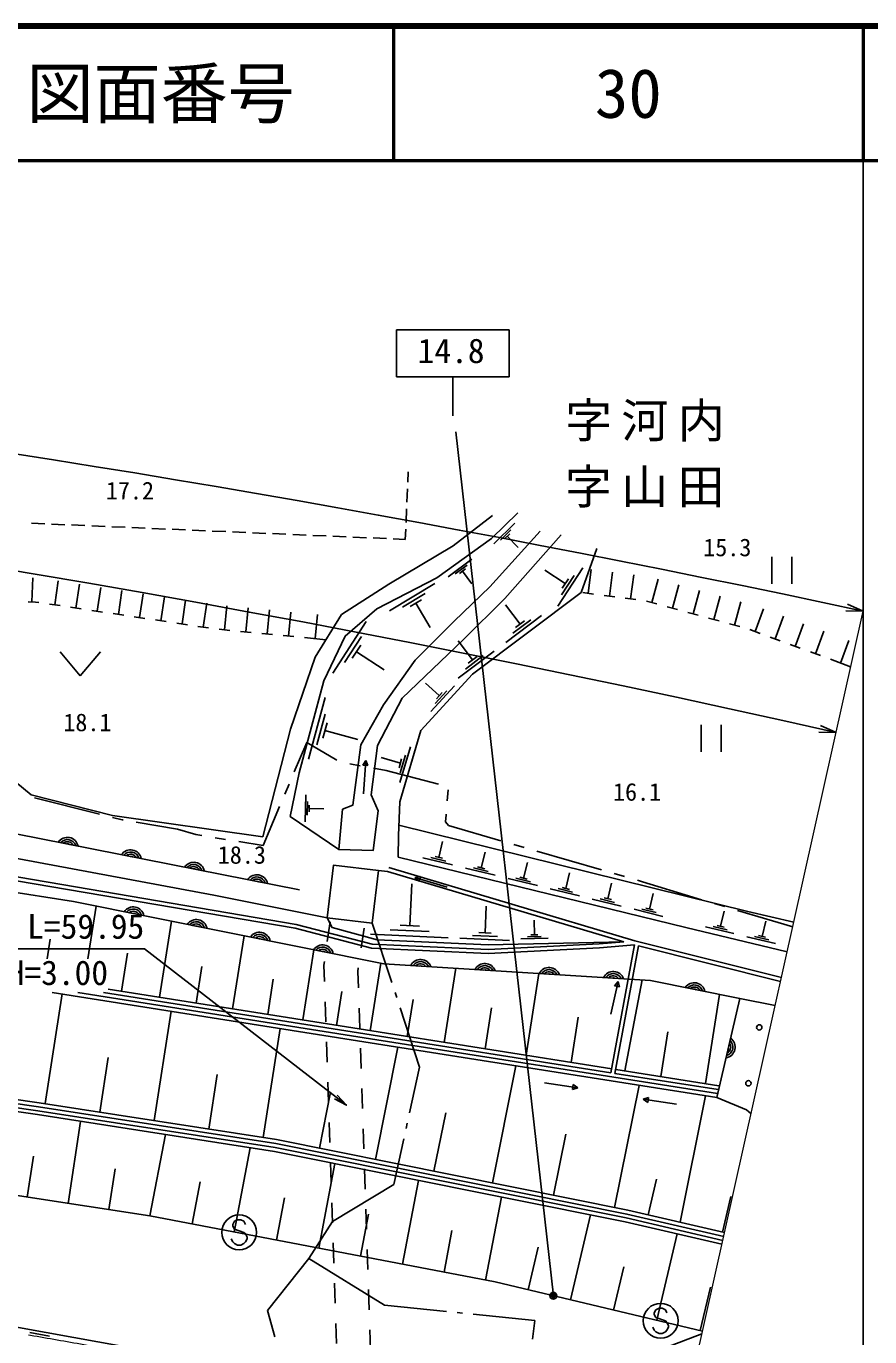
# Model space of a CAD drawing. Units: millimetres, scale not verified. Extents: x 40000 to 680000, y 20000 to 380000.
# Drawn here: x 516600 to 579500, y 282300 to 380000 of the extents above; entities that cross this region are included whole.
import ezdxf
from ezdxf.enums import TextEntityAlignment as Align

# ---------------------------------------------------------------- set-up
doc = ezdxf.new("R2010")
doc.units = ezdxf.units.MM
doc.header["$LTSCALE"] = 1000
doc.header["$PDMODE"] = 32
doc.header["$PDSIZE"] = 500
doc.linetypes.add('CHAIN', pattern=[18.5, 12, -1.5, 3.5, -1.5])
for name, color, linetype, lineweight in [('M-BGD', 7, 'Continuous', 25), ('M-BMK', 2, 'CHAIN', 13), ('M-BMK-HTXT', 7, 'Continuous', 13), ('M-BMK-ROW', 30, 'Continuous', 25), ('M-STR-STR1', 1, 'Continuous', 25), ('M-STR-STRC', 7, 'Continuous', 25), ('M-TTL', 2, 'Continuous', 140), ('M-TTL-BAND', 7, 'Continuous', 25), ('M-TTL-LINE', 7, 'Continuous', 50)]:
    doc.layers.add(name, color=color, linetype=linetype, lineweight=lineweight)
doc.layers.add('M-TTL-TXT', color=7, linetype='Continuous')
doc.styles.add('ＭＳ ゴシック', font='')
doc.styles.get('ＭＳ ゴシック').set_extended_font_data('MS Gothic')

# ---------------------------------------------------------------- blocks, each defined once
blk = doc.blocks.new('open_arrow')
at = {"color": 0, "linetype": 'Continuous', "lineweight": -2}
blk.add_lwpolyline([(7.5, 1.25), (0, 0), (7.5, -1.25)], dxfattribs=at)

msp = doc.modelspace()

# ---------------------------------------------------------------- linework, layer by layer
at = {"layer": 'M-BGD'}
for p, q in [((545048, 346011), (545081, 346780)), ((544983, 344513), (545026, 345512)), ((544919, 343014), (544962, 344013)), ((516987, 342946), (517986, 342903)), ((551466, 341407), (553031, 342958)), ((518485, 342881), (519484, 342838)), ((519984, 342817), (520983, 342774)), ((521483, 342752), (522482, 342709)), ((522981, 342688), (523980, 342645)), ((524480, 342623), (525479, 342580)), ((525978, 342559), (526977, 342516)), ((527477, 342494), (528476, 342451)), ((528976, 342430), (529975, 342387)), ((530474, 342365), (531473, 342322)), ((531973, 342301), (532972, 342258)), ((533471, 342236), (534471, 342193)), ((534970, 342172), (535969, 342129)), ((536469, 342107), (537468, 342064)), ((537967, 342043), (538966, 342000)), ((539466, 341978), (540465, 341935)), ((544864, 341746), (544897, 342515)), ((551960, 341690), (552743, 342466)), ((552259, 341780), (552651, 342168)), ((552455, 341974), (553282, 341139)), ((540965, 341914), (541964, 341871)), ((542463, 341849), (543462, 341806)), ((543962, 341785), (544864, 341746)), ((548067, 338955), (549834, 340272)), ((572198, 340433), (572198, 338433)), ((573698, 340433), (573698, 338433)), ((548596, 339167), (549480, 339825)), ((548905, 339213), (549347, 339542)), ((549126, 339378), (549828, 338435)), ((556792, 338454), (555268, 339454)), ((558111, 339632), (556235, 336775)), ((557452, 339043), (556513, 337614)), ((558495, 337724), (558730, 339509)), ((560081, 337515), (560316, 339300)), ((561668, 337306), (561903, 339091)), ((517023, 337087), (517100, 338885)), ((518725, 336862), (518992, 338642)), ((520307, 336625), (520574, 338405)), ((521889, 336387), (522156, 338167)), ((543680, 336420), (547065, 338456)), ((557027, 338811), (556557, 338096)), ((563241, 337035), (563716, 338771)), ((564785, 336613), (565259, 338349)), ((517305, 337075), (516741, 337099)), ((517538, 337040), (517305, 337075)), ((523472, 336150), (523739, 337930)), ((525054, 335913), (525321, 337693)), ((526636, 335676), (526903, 337456)), ((528219, 335438), (528486, 337219)), ((544662, 336703), (546354, 337722)), ((545221, 336732), (546067, 337241)), ((558892, 337672), (558098, 337777)), ((560478, 337463), (559685, 337568)), ((562064, 337254), (561271, 337359)), ((563627, 336929), (562855, 337140)), ((566328, 336191), (566803, 337927)), ((567871, 335768), (568346, 337505)), ((569414, 335346), (569889, 337083)), ((519120, 336803), (518329, 336921)), ((520703, 336565), (519912, 336684)), ((522285, 336328), (521494, 336447)), ((523867, 336091), (523076, 336209)), ((529801, 335201), (530068, 336981)), ((531388, 335002), (531562, 336794)), ((532981, 334848), (533154, 336639)), ((534573, 334693), (534747, 336485)), ((536166, 334539), (536339, 336330)), ((538156, 334346), (538330, 336137)), ((545644, 336987), (546730, 335182)), ((553422, 335426), (552349, 336854)), ((565170, 336507), (564399, 336718)), ((566714, 336085), (565942, 336296)), ((570943, 334877), (571564, 336566)), ((525450, 335854), (524658, 335972)), ((527032, 335616), (526241, 335735)), ((528614, 335379), (527823, 335498)), ((530197, 335142), (529405, 335261)), ((539462, 331762), (541960, 335632)), ((555030, 336075), (552352, 334062)), ((554226, 335750), (552887, 334744)), ((553757, 335677), (553088, 335174)), ((568257, 335663), (567485, 335874)), ((569800, 335241), (569029, 335452)), ((572444, 334324), (573066, 336013)), ((573945, 333771), (574567, 335460)), ((531786, 334964), (530990, 335041)), ((533379, 334809), (532582, 334886)), ((534971, 334655), (534175, 334732)), ((536564, 334500), (535767, 334577)), ((538953, 334268), (537360, 334423)), ((540344, 332563), (541593, 334498)), ((549879, 332763), (548806, 334191)), ((571318, 334738), (570567, 335015)), ((572819, 334186), (572069, 334462)), ((575447, 333218), (576069, 334907)), ((577324, 332527), (577946, 334216)), ((519132, 333361), (520632, 331561)), ((520632, 331561), (522132, 333361)), ((540915, 332880), (541539, 333848)), ((541227, 333364), (543291, 332031)), ((551487, 333412), (548809, 331399)), ((574321, 333633), (573570, 333909)), ((575822, 333080), (575072, 333356)), ((550683, 333087), (549344, 332081)), ((550214, 333014), (549544, 332511)), ((578074, 332251), (576573, 332804)), ((547401, 330099), (546384, 331031)), ((548529, 330820), (546782, 328913)), ((547965, 330460), (547092, 329506)), ((547619, 330338), (547183, 329861)), ((537644, 325358), (538883, 329958)), ((538260, 326425), (538880, 328726)), ((538722, 326918), (539032, 328068)), ((538877, 327493), (541330, 326832)), ((566921, 327917), (566921, 325917)), ((568421, 327917), (568421, 325917)), ((544497, 325057), (543077, 325477)), ((544595, 325390), (544398, 324724)), ((545245, 326283), (544458, 323621)), ((544871, 325670), (544477, 324339)), ((541707, 324909), (541921, 325270)), ((542081, 324882), (541707, 324909)), ((541741, 322776), (541921, 325270)), ((541921, 325270), (542081, 324882)), ((537406, 320676), (537453, 322703)), ((537553, 321179), (537576, 322193)), ((537694, 321430), (537705, 321937)), ((537700, 321683), (538781, 321658)), ((544368, 319675), (544345, 318052)), ((547362, 318040), (547651, 319220)), ((548397, 317474), (546183, 318015)), ((547880, 317757), (546773, 318027)), ((547639, 317972), (547086, 318107)), ((550533, 317263), (550819, 318436)), ((553689, 316490), (553974, 317655)), ((543550, 316991), (542874, 317060)), ((561171, 311753), (543550, 316991)), ((561985, 311824), (543636, 317279)), ((545587, 316541), (545999, 316614)), ((545999, 316614), (545893, 316255)), ((551561, 316701), (549361, 317238)), ((551047, 316982), (549947, 317251)), ((550808, 317196), (550258, 317330)), ((553963, 316423), (553416, 316556)), ((556832, 315720), (557115, 316878)), ((545201, 312954), (545341, 316054)), ((547983, 315830), (545587, 316541)), ((545893, 316255), (545587, 316541)), ((554711, 315931), (552525, 316465)), ((554200, 316211), (553107, 316478)), ((557847, 315165), (555675, 315696)), ((557339, 315442), (556254, 315708)), ((557103, 315654), (556560, 315786)), ((559961, 314953), (560242, 316104)), ((560969, 314402), (558811, 314929)), ((560465, 314678), (559386, 314941)), ((560230, 314888), (559691, 315019)), ((563075, 314190), (563355, 315334)), ((521186, 310473), (521811, 314410)), ((550813, 312421), (550902, 314401)), ((564078, 313643), (561934, 314166)), ((563576, 313917), (562505, 314178)), ((563343, 314125), (562807, 314256)), ((568373, 312898), (568645, 314025)), ((526542, 307612), (527442, 313280)), ((543854, 308723), (542402, 313138)), ((545928, 312922), (544475, 312987)), ((554491, 312267), (554465, 313349)), ((569361, 312361), (567248, 312871)), ((568867, 312629), (567811, 312885)), ((568637, 312834), (568109, 312962)), ((571470, 312151), (571744, 313284)), ((518163, 310473), (518394, 311930)), ((531988, 306747), (532853, 312193)), ((548072, 312049), (542261, 312310)), ((546637, 312501), (543731, 312632)), ((552646, 311843), (548935, 312010)), ((551730, 312132), (549874, 312216)), ((551277, 312400), (550349, 312442)), ((555512, 312020), (553482, 311972)), ((555001, 312143), (553986, 312119)), ((554744, 312273), (554237, 312261)), ((561985, 311824), (572909, 309086)), ((572465, 311610), (570339, 312124)), ((571967, 311881), (570905, 312137)), ((571736, 312086), (571205, 312215)), ((523708, 308062), (524158, 310896)), ((537221, 305916), (538052, 311150)), ((560201, 301982), (561961, 311521)), ((560498, 301935), (562252, 311448)), ((562252, 311448), (572844, 308793)), ((529265, 307180), (529697, 309903)), ((542249, 305119), (543043, 310148)), ((547769, 304248), (548641, 309768)), ((534605, 306332), (535020, 308949)), ((553867, 303285), (554829, 309383)), ((560184, 306353), (560743, 308790)), ((560476, 308466), (560743, 308790)), ((560743, 308790), (560841, 308382)), ((561227, 302124), (562521, 308904)), ((518006, 299681), (519276, 307855)), ((539735, 305517), (540134, 308031)), ((544229, 307583), (544104, 307963)), ((560841, 308382), (560476, 308466)), ((567249, 301174), (568298, 307822)), ((545931, 302407), (544479, 306823)), ((545009, 304683), (545445, 307443)), ((550818, 303767), (551299, 306815)), ((568097, 300129), (569802, 307517)), ((569802, 307517), (572445, 307005)), ((526153, 298415), (527419, 306562)), ((557234, 302754), (557765, 306121)), ((534273, 297153), (535535, 305273)), ((563925, 301698), (564450, 305022)), ((542643, 295518), (544321, 303881)), ((522080, 299048), (522713, 303121)), ((545183, 299006), (545931, 302407)), ((551368, 293767), (553119, 302492)), ((568190, 300722), (560498, 301935)), ((568237, 301018), (560552, 302231)), ((530213, 297784), (530844, 301844)), ((555250, 301228), (557724, 300869)), ((557326, 300737), (557380, 301108)), ((557380, 301108), (557724, 300869)), ((560471, 291941), (562298, 301044)), ((538462, 296357), (539301, 300538)), ((557724, 300869), (557326, 300737)), ((562612, 300003), (563011, 300132)), ((565084, 299629), (562612, 300003)), ((562955, 299761), (562612, 300003)), ((563011, 300132), (562955, 299761)), ((565366, 290839), (567257, 300261)), ((547006, 294643), (547881, 299005)), ((519720, 292248), (520658, 298358)), ((544925, 297834), (545011, 298225)), ((525822, 291311), (526982, 297375)), ((544006, 293653), (544754, 297053)), ((555920, 292854), (556833, 297406)), ((532106, 290109), (533307, 296392)), ((516665, 292718), (517134, 295772)), ((538410, 288904), (539615, 295208)), ((522771, 291780), (523240, 294831)), ((528964, 290710), (529565, 293851)), ((539438, 290882), (544006, 293653)), ((544657, 287709), (545852, 293956)), ((562973, 291392), (563587, 294049)), ((535258, 289506), (535860, 292659)), ((550848, 286525), (552032, 292716)), ((568514, 290111), (569128, 292768)), ((541533, 288306), (542131, 291430)), ((557181, 285056), (558680, 291382)), ((561452, 291744), (568670, 290075)), ((537683, 288147), (539438, 290882)), ((547753, 287117), (548345, 290213)), ((563617, 283530), (565143, 289967)), ((554018, 285806), (554768, 288969)), ((534591, 284252), (537683, 288147)), ((537683, 288147), (543321, 284654)), ((560399, 284293), (561162, 287512)), ((566853, 282763), (567620, 285999)), ((543321, 284654), (547930, 284180)), ((535142, 282291), (534591, 284252)), ((548725, 284098), (549123, 284057)), ((549919, 283976), (554528, 283502)), ((554528, 283502), (554356, 282129)), ((516862, 282608), (518339, 282342)), ((564239, 281486), (566985, 282518))]:
    msp.add_line(p, q, dxfattribs=at)
for points in [[(504548, 347985), (504661, 339041), (504811, 336098), (506136, 333004), (507969, 330105), (516966, 322689), (523037, 321154), (534235, 319578), (536317, 327584), (538146, 332964), (540105, 336133), (543629, 338399), (548431, 341265), (551362, 343524)], [(536955, 324337), (538800, 331188), (540392, 334532), (542746, 336569), (547229, 338881), (551294, 341800), (553245, 343735)], [(554916, 342346), (551158, 338202), (548503, 335659), (545591, 332740), (543242, 329401), (541545, 326427), (540957, 321939), (540184, 321640)], [(542844, 321514), (542330, 322697), (542794, 326386), (544629, 329910), (549193, 334259), (552282, 337347), (556478, 342085)], [(559139, 341069), (557981, 337792), (549882, 331706), (546019, 327487), (544451, 322189), (544368, 319675)], [(397175, 331878), (408943, 330835), (423679, 329450), (442789, 327572), (455374, 325811), (489320, 320819), (511891, 316953), (536658, 312752), (542344, 311279), (551035, 310861), (559337, 311292), (561961, 311521)], [(397202, 332177), (408970, 331134), (423708, 329749), (442824, 327870), (455416, 326108), (489367, 321115), (511941, 317249), (536720, 313045), (542389, 311577), (551035, 311162), (559317, 311591), (561171, 311753)], [(569802, 307517), (563146, 308865), (543271, 310102), (520128, 314748), (487747, 319819), (456659, 324534), (441178, 326409), (392533, 330608)], [(536980, 315622), (511897, 320570), (491475, 323879), (472064, 327162), (455897, 329898), (449236, 330572)], [(439257, 330214), (465714, 326462), (484123, 323685), (504428, 320084), (530579, 315215), (539051, 313542)], [(539906, 318629), (536292, 321090), (536955, 324337)], [(542844, 321514), (542465, 318544), (539906, 318629), (540184, 321640)], [(544393, 320438), (570404, 314001), (573830, 313217)], [(544345, 318052), (565777, 312816), (573334, 310989)], [(568475, 289196), (561262, 290864), (535109, 296112), (517430, 298860), (492128, 302509), (465984, 306043), (440347, 309299), (406692, 313463), (395726, 314891), (372154, 311870), (347532, 312150)], [(568540, 289489), (561325, 291158), (535162, 296407), (517474, 299156), (492170, 302806), (466023, 306340), (440384, 309596), (406730, 313760), (395727, 315194), (372137, 312171), (347536, 312450)], [(539051, 313542), (539425, 312804), (542770, 311887), (551046, 311515), (561171, 311753)], [(568605, 289782), (561388, 291451), (535214, 296703), (517519, 299453), (492211, 303103), (466062, 306638), (453623, 308217)], [(561452, 291744), (535267, 296998), (517563, 299750), (492253, 303400), (466101, 306935), (453651, 308516)], [(568097, 300129), (541292, 304359), (518531, 307973)], [(568143, 300425), (541339, 304655), (520444, 307973)], [(560201, 301982), (541386, 304951), (522357, 307973)], [(560256, 302277), (541433, 305248), (522721, 308219)], [(326919, 306556), (380912, 306135), (414900, 304621), (456951, 301157), (482548, 297959), (525819, 291311), (551555, 286390), (567031, 282721)], [(570645, 298931), (570315, 299222), (568097, 300129)], [(68432, 272115), (85418, 273756), (116532, 277206), (148011, 281200), (167746, 283712), (201951, 287632), (247556, 292004), (267838, 293645), (301638, 295934), (330270, 296982), (358434, 297127), (383903, 296568), (409756, 295329), (429811, 293901), (466447, 290253), (510076, 284053), (539963, 278668), (564963, 273446)]]:
    msp.add_lwpolyline(points, dxfattribs=at)
msp.add_lwpolyline([(539051, 313542), (539523, 317463), (542874, 317060), (542402, 313138)], close=True, dxfattribs=at)
for centre in [(571257, 305362), (570450, 301197)]:
    msp.add_circle(centre, 200, dxfattribs=at)
for centre, radius, start, end in [((519669, 318719), 812, 11.46048, 146.22075), ((519669, 318719), 650, 17.57627, 140.10496), ((519669, 318719), 488, 28.70896, 128.97227), ((519669, 318719), 325, 62.89825, 94.78298), ((524378, 317790), 812, 11.46048, 146.22075), ((524378, 317790), 650, 17.57627, 140.10496), ((524378, 317790), 488, 28.70896, 128.97227), ((524378, 317790), 325, 62.89825, 94.78298), ((529087, 316861), 812, 11.46048, 146.22075), ((529087, 316861), 650, 17.57627, 140.10496), ((529087, 316861), 488, 28.70896, 128.97227), ((529087, 316861), 325, 62.89825, 94.78298), ((533797, 315932), 812, 11.46048, 146.22075), ((533797, 315932), 650, 17.57627, 140.10496), ((533797, 315932), 488, 28.70896, 128.97227), ((533797, 315932), 325, 62.89825, 94.78298), ((524579, 313536), 812, 11.26787, 146.02814), ((524579, 313536), 650, 17.38365, 139.91235), ((524579, 313536), 488, 28.51634, 128.77966), ((524579, 313536), 325, 62.70563, 94.59037), ((529285, 312591), 812, 11.26787, 146.02814), ((529285, 312591), 650, 17.38365, 139.91235), ((529285, 312591), 488, 28.51634, 128.77966), ((529285, 312591), 325, 62.70563, 94.59037), ((533991, 311646), 812, 11.26787, 146.02814), ((533991, 311646), 650, 17.38365, 139.91235), ((533991, 311646), 488, 28.51634, 128.77966), ((533991, 311646), 325, 62.70563, 94.59037), ((538697, 310701), 812, 11.26787, 146.02814), ((538697, 310701), 650, 17.38365, 139.91235), ((538697, 310701), 488, 28.51634, 128.77966), ((538697, 310701), 325, 62.70563, 94.59037), ((546003, 309619), 812, 19.05908, 153.81935), ((546003, 309619), 650, 25.17486, 147.70356), ((546003, 309619), 488, 36.30755, 136.57087), ((546003, 309619), 325, 70.49684, 102.38158), ((550794, 309321), 812, 19.05908, 153.81935), ((550794, 309321), 650, 25.17486, 147.70356), ((550794, 309321), 488, 36.30755, 136.57087), ((555584, 309022), 812, 19.05908, 153.81935), ((550794, 309321), 325, 70.49684, 102.38158), ((555584, 309022), 650, 25.17486, 147.70356), ((555584, 309022), 488, 36.30755, 136.57087), ((555584, 309022), 325, 70.49684, 102.38158), ((560375, 308724), 812, 19.05908, 153.81935), ((560375, 308724), 650, 25.17486, 147.70356), ((560375, 308724), 488, 36.30755, 136.57087), ((560375, 308724), 325, 70.49684, 102.38158), ((566412, 307885), 812, 11.17195, 145.93222), ((566412, 307885), 650, 17.28774, 139.81643), ((566412, 307885), 488, 28.42043, 128.68374), ((566412, 307885), 325, 62.60972, 94.49445), ((568645, 303893), 812, 279.6191, 54.37937), ((568645, 303893), 650, 285.73489, 48.26358), ((568645, 303893), 488, 296.86758, 37.13089), ((568645, 303893), 325, 331.05687, 2.9416), ((568771, 303683), 200, 297.71781, 35.94865)]:
    msp.add_arc(centre, radius, start, end, dxfattribs=at)
at = {"layer": 'M-BMK'}
msp.add_arc((349447, -693117), 989785, 77.43031, 92.42715, dxfattribs=at)
at = {"layer": 'M-BMK-HTXT'}
msp.add_line((550330, 207818), (579000, 336402), dxfattribs=at)
at = {"layer": 'M-BMK-ROW'}
for p, q in [((536587, 324419), (537514, 326611)), ((537514, 326611), (539766, 325273)), ((540723, 325020), (541509, 324874)), ((542492, 324691), (543448, 324512)), ((543448, 324512), (547346, 323498)), ((535886, 322761), (536198, 323498)), ((517224, 322489), (522072, 321264)), ((548056, 323062), (547993, 322265)), ((534262, 318918), (535497, 321840)), ((523041, 321018), (523757, 320837)), ((523757, 320837), (523818, 320827)), ((524804, 320663), (527893, 320151)), ((547910, 321219), (547865, 320693)), ((547865, 320693), (548088, 320412)), ((547914, 321268), (547910, 321219)), ((527893, 320151), (529250, 319741)), ((529250, 319741), (529696, 319668)), ((530682, 319506), (531472, 319376)), ((548088, 320412), (551992, 319280)), ((532458, 319214), (534262, 318918)), ((552952, 319002), (553721, 318779)), ((554681, 318500), (559483, 317108)), ((560444, 316829), (561212, 316606)), ((562172, 316328), (562546, 316219)), ((562546, 316219), (566306, 315074)), ((566306, 315074), (566958, 314880)), ((567917, 314595), (568684, 314367)), ((569642, 314082), (573751, 312861))]:
    msp.add_line(p, q, dxfattribs=at)
at = {"layer": 'M-STR-STR1'}
for p, q in [((539048, 311761), (539266, 313245)), ((541582, 311288), (541800, 312772)), ((538790, 310000), (538831, 310277)), ((538831, 308780), (538790, 310000)), ((541324, 309526), (541364, 309803)), ((541365, 308307), (541324, 309526)), ((538933, 305782), (538882, 307281)), ((541467, 305309), (541416, 306808)), ((539034, 302784), (538984, 304283)), ((541568, 302311), (541517, 303810)), ((539136, 299786), (539085, 301285)), ((541670, 299312), (541619, 300811)), ((539237, 296787), (539187, 298286)), ((541771, 296314), (541721, 297813)), ((539339, 293789), (539288, 295288)), ((541873, 293316), (541822, 294815)), ((539441, 290791), (539390, 292290)), ((541974, 290317), (541924, 291817)), ((539542, 287793), (539491, 289292)), ((542076, 287319), (542025, 288818)), ((539644, 284794), (539593, 286293)), ((542178, 284321), (542127, 285820)), ((539745, 281796), (539695, 283295)), ((542279, 281323), (542228, 282822))]:
    msp.add_line(p, q, dxfattribs=at)
at = {"layer": 'M-STR-STRC'}
for p, q in [((544201, 357374), (552601, 357374)), ((544201, 353874), (544201, 357374)), ((552601, 353874), (552601, 357374)), ((552601, 353874), (544201, 353874)), ((548401, 353874), (548401, 350943)), ((548622, 349774), (555905, 285359)), ((579000, 336402), (577725, 336419)), ((579000, 336402), (577830, 336908)), ((576981, 327346), (575706, 327377)), ((576981, 327346), (575817, 327865)), ((532122, 290909), (532004, 290673)), ((532004, 290673), (532004, 290555)), ((532004, 290555), (532122, 290318)), ((532359, 291027), (532122, 290909)), ((532122, 290318), (532831, 290082)), ((532595, 291027), (532359, 291027)), ((532831, 290909), (532595, 291027)), ((532950, 290673), (532831, 290909)), ((532004, 289373), (531886, 289609)), ((532122, 289255), (532004, 289373)), ((532359, 289136), (532122, 289255)), ((532831, 289255), (532595, 289136)), ((532831, 290082), (532950, 289964)), ((532950, 289373), (532831, 289255)), ((532950, 289964), (533068, 289727)), ((533068, 289609), (532950, 289373)), ((533068, 289727), (533068, 289609)), ((532595, 289136), (532359, 289136)), ((563552, 284320), (563434, 284083)), ((563788, 284438), (563552, 284320)), ((564025, 284438), (563788, 284438)), ((564261, 284320), (564025, 284438)), ((564379, 284083), (564261, 284320)), ((563434, 284083), (563434, 283965)), ((563434, 283965), (563552, 283729)), ((563552, 283729), (564261, 283492)), ((564261, 283492), (564379, 283374)), ((564379, 283374), (564497, 283138)), ((563434, 282783), (563316, 283020)), ((563552, 282665), (563434, 282783)), ((563788, 282547), (563552, 282665)), ((564025, 282547), (563788, 282547)), ((564261, 282665), (564025, 282547)), ((564379, 282783), (564261, 282665)), ((564497, 283020), (564379, 282783)), ((564497, 283138), (564497, 283020))]:
    msp.add_line(p, q, dxfattribs=at)
msp.add_lwpolyline([(540477, 299565), (525421, 311223), (504171, 311223)], dxfattribs=at)
for centre, radius in [((532477, 290082), 1300), ((555905, 285359), 150), ((555905, 285359), 120), ((555905, 285359), 90), ((555905, 285359), 60), ((555905, 285359), 30), ((563907, 283492), 1300)]:
    msp.add_circle(centre, radius, dxfattribs=at)
for centre, radius, start, end in [((336993, -791956), 1154018, 77.89473, 97.37994), ((328919, -769483), 1124530, 77.25621, 103.6468)]:
    msp.add_arc(centre, radius, start, end, dxfattribs=at)
msp.add_point((555905, 285359), dxfattribs=at)
at = {"layer": 'M-TTL'}
msp.add_line((680000, 380000), (40000, 380000), dxfattribs=at)
at = {"layer": 'M-TTL-BAND'}
msp.add_line((579000, 20000), (579000, 370000), dxfattribs=at)
at = {"layer": 'M-TTL-LINE'}
for p, q in [((543997, 380000), (543997, 370000)), ((579000, 380000), (579000, 370000)), ((40000, 370000), (680000, 370000))]:
    msp.add_line(p, q, dxfattribs=at)

# ---------------------------------------------------------------- block references
at = {"layer": 'M-STR-STRC', "xscale": 133, "yscale": 133, "rotation": 142.2}
msp.add_blockref('open_arrow', (540477, 299565), dxfattribs=at)

# ---------------------------------------------------------------- texts
at = {"layer": 'M-BGD', "style": 'ＭＳ ゴシック'}
for s, p in [('17.2', (522540, 344325)), ('15.3', (567080, 340091)), ('18.1', (519365, 327048)), ('16.1', (560353, 321866)), ('18.3', (530883, 317167))]:
    msp.add_text(s, height=1320, dxfattribs=at).set_placement(p, align=Align.BOTTOM_LEFT)
at = {"layer": 'M-STR-STRC', "style": 'ＭＳ ゴシック'}
for s, p in [('14.8', (545787, 354338)), ('ボックス\u3000L=59.95', (504171, 311423))]:
    msp.add_text(s, height=1833, dxfattribs=at).set_placement(p, align=Align.BOTTOM_LEFT)
msp.add_text('W=2.50\u3000H=3.00', height=1833, dxfattribs=at).set_placement((513971, 307973), align=Align.BOTTOM_CENTER)
at = {"layer": 'M-STR-STRC', "char_height": 2566, "attachment_point": 8, "style": 'ＭＳ ゴシック'}
for s, insert in [('\\T1.2;字河内', (563086, 349040)), ('\\T1.2;字山田', (563065, 344113))]:
    msp.add_mtext(s, dxfattribs=dict(at, insert=insert))
at = {"layer": 'M-TTL-TXT', "style": 'ＭＳ ゴシック'}
for s, p in [('図面番号', (526622, 375000)), ('30', (561497, 375000))]:
    msp.add_text(s, height=3666, dxfattribs=at).set_placement(p, align=Align.MIDDLE_CENTER)

doc.saveas('drawing.dxf')
